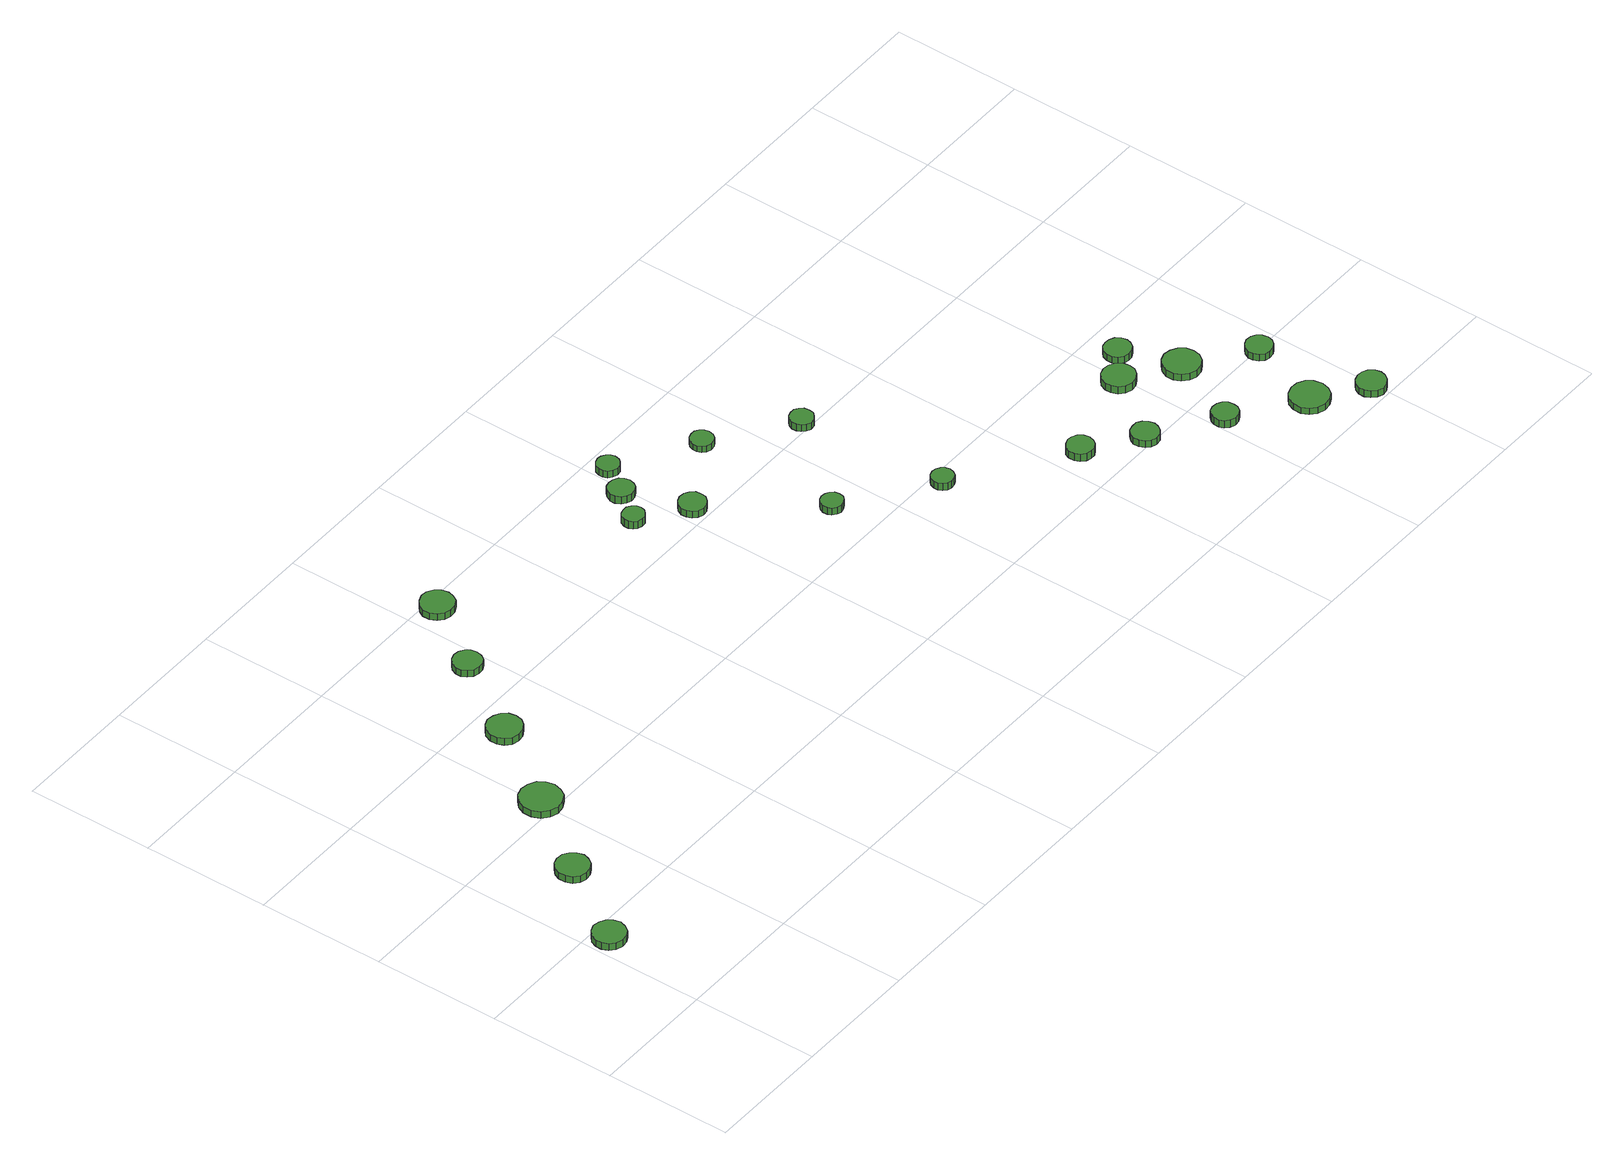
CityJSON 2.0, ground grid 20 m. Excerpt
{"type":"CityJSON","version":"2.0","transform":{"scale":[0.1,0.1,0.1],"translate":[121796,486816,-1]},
"CityObjects":{
"tree1":{"type":"SolitaryVegetationObject","attributes":{"function":"something"},"geometry":[{"type":"MultiSurface","lod":"1","boundaries":[[[0,1,2,3,4,5,6,7,8,9,10,11,12,13,14]],[[15,16,17,18,19,20,21,22,23,24,25,26,27,28,29]],[[0,29,28,1]],[[1,28,27,2]],[[2,27,26,3]],[[3,26,25,4]],[[4,25,24,5]],[[5,24,23,6]],[[6,23,22,7]],[[7,22,21,8]],[[8,21,20,9]],[[9,20,19,10]],[[10,19,18,11]],[[11,18,17,12]],[[12,17,16,13]],[[13,16,15,14]],[[14,15,29,0]]]}]},
"tree2":{"type":"SolitaryVegetationObject","attributes":{"function":"something"},"geometry":[{"type":"MultiSurface","lod":"1","boundaries":[[[30,31,32,33,34,35,36,37,38,39,40,41,42,43,44]],[[45,46,47,48,49,50,51,52,53,54,55,56,57,58,59]],[[30,59,58,31]],[[31,58,57,32]],[[32,57,56,33]],[[33,56,55,34]],[[34,55,54,35]],[[35,54,53,36]],[[36,53,52,37]],[[37,52,51,38]],[[38,51,50,39]],[[39,50,49,40]],[[40,49,48,41]],[[41,48,47,42]],[[42,47,46,43]],[[43,46,45,44]],[[44,45,59,30]]]}]},
"tree3":{"type":"SolitaryVegetationObject","attributes":{"function":"something"},"geometry":[{"type":"MultiSurface","lod":"1","boundaries":[[[60,61,62,63,64,65,66,67,68,69,70,71,72,73,74]],[[75,76,77,78,79,80,81,82,83,84,85,86,87,88,89]],[[60,89,88,61]],[[61,88,87,62]],[[62,87,86,63]],[[63,86,85,64]],[[64,85,84,65]],[[65,84,83,66]],[[66,83,82,67]],[[67,82,81,68]],[[68,81,80,69]],[[69,80,79,70]],[[70,79,78,71]],[[71,78,77,72]],[[72,77,76,73]],[[73,76,75,74]],[[74,75,89,60]]]}]},
"tree4":{"type":"SolitaryVegetationObject","attributes":{"function":"something"},"geometry":[{"type":"MultiSurface","lod":"1","boundaries":[[[90,91,92,93,94,95,96,97,98,99,100,101,102,103,104]],[[105,106,107,108,109,110,111,112,113,114,115,116,117,118,119]],[[90,119,118,91]],[[91,118,117,92]],[[92,117,116,93]],[[93,116,115,94]],[[94,115,114,95]],[[95,114,113,96]],[[96,113,112,97]],[[97,112,111,98]],[[98,111,110,99]],[[99,110,109,100]],[[100,109,108,101]],[[101,108,107,102]],[[102,107,106,103]],[[103,106,105,104]],[[104,105,119,90]]]}]},
"tree5":{"type":"SolitaryVegetationObject","attributes":{"function":"something"},"geometry":[{"type":"MultiSurface","lod":"1","boundaries":[[[120,121,122,123,124,125,126,127,128,129,130,131,132,133,134]],[[135,136,137,138,139,140,141,142,143,144,145,146,147,148,149]],[[120,149,148,121]],[[121,148,147,122]],[[122,147,146,123]],[[123,146,145,124]],[[124,145,144,125]],[[125,144,143,126]],[[126,143,142,127]],[[127,142,141,128]],[[128,141,140,129]],[[129,140,139,130]],[[130,139,138,131]],[[131,138,137,132]],[[132,137,136,133]],[[133,136,135,134]],[[134,135,149,120]]]}]},
"tree6":{"type":"SolitaryVegetationObject","attributes":{"function":"something"},"geometry":[{"type":"MultiSurface","lod":"1","boundaries":[[[150,151,152,153,154,155,156,157,158,159,160,161,162,163,164]],[[165,166,167,168,169,170,171,172,173,174,175,176,177,178,179]],[[150,179,178,151]],[[151,178,177,152]],[[152,177,176,153]],[[153,176,175,154]],[[154,175,174,155]],[[155,174,173,156]],[[156,173,172,157]],[[157,172,171,158]],[[158,171,170,159]],[[159,170,169,160]],[[160,169,168,161]],[[161,168,167,162]],[[162,167,166,163]],[[163,166,165,164]],[[164,165,179,150]]]}]},
"tree7":{"type":"SolitaryVegetationObject","attributes":{"function":"something"},"geometry":[{"type":"MultiSurface","lod":"1","boundaries":[[[180,181,182,183,184,185,186,187,188,189,190,191,192,193,194]],[[195,196,197,198,199,200,201,202,203,204,205,206,207,208,209]],[[180,209,208,181]],[[181,208,207,182]],[[182,207,206,183]],[[183,206,205,184]],[[184,205,204,185]],[[185,204,203,186]],[[186,203,202,187]],[[187,202,201,188]],[[188,201,200,189]],[[189,200,199,190]],[[190,199,198,191]],[[191,198,197,192]],[[192,197,196,193]],[[193,196,195,194]],[[194,195,209,180]]]}]},
"tree8":{"type":"SolitaryVegetationObject","attributes":{"function":"something"},"geometry":[{"type":"MultiSurface","lod":"1","boundaries":[[[210,211,212,213,214,215,216,217,218,219,220,221,222,223,224]],[[225,226,227,228,229,230,231,232,233,234,235,236,237,238,239]],[[210,239,238,211]],[[211,238,237,212]],[[212,237,236,213]],[[213,236,235,214]],[[214,235,234,215]],[[215,234,233,216]],[[216,233,232,217]],[[217,232,231,218]],[[218,231,230,219]],[[219,230,229,220]],[[220,229,228,221]],[[221,228,227,222]],[[222,227,226,223]],[[223,226,225,224]],[[224,225,239,210]]]}]},
"tree9":{"type":"SolitaryVegetationObject","attributes":{"function":"something"},"geometry":[{"type":"MultiSurface","lod":"1","boundaries":[[[240,241,242,243,244,245,246,247,248,249,250,251,252,253,254]],[[255,256,257,258,259,260,261,262,263,264,265,266,267,268,269]],[[240,269,268,241]],[[241,268,267,242]],[[242,267,266,243]],[[243,266,265,244]],[[244,265,264,245]],[[245,264,263,246]],[[246,263,262,247]],[[247,262,261,248]],[[248,261,260,249]],[[249,260,259,250]],[[250,259,258,251]],[[251,258,257,252]],[[252,257,256,253]],[[253,256,255,254]],[[254,255,269,240]]]}]},
"tree10":{"type":"SolitaryVegetationObject","attributes":{"function":"something"},"geometry":[{"type":"MultiSurface","lod":"1","boundaries":[[[270,271,272,273,274,275,276,277,278,279,280,281,282,283,284]],[[285,286,287,288,289,290,291,292,293,294,295,296,297,298,299]],[[270,299,298,271]],[[271,298,297,272]],[[272,297,296,273]],[[273,296,295,274]],[[274,295,294,275]],[[275,294,293,276]],[[276,293,292,277]],[[277,292,291,278]],[[278,291,290,279]],[[279,290,289,280]],[[280,289,288,281]],[[281,288,287,282]],[[282,287,286,283]],[[283,286,285,284]],[[284,285,299,270]]]}]},
"tree11":{"type":"SolitaryVegetationObject","attributes":{"function":"something"},"geometry":[{"type":"MultiSurface","lod":"1","boundaries":[[[300,301,302,303,304,305,306,307,308,309,310,311,312,313,314]],[[315,316,317,318,319,320,321,322,323,324,325,326,327,328,329]],[[300,329,328,301]],[[301,328,327,302]],[[302,327,326,303]],[[303,326,325,304]],[[304,325,324,305]],[[305,324,323,306]],[[306,323,322,307]],[[307,322,321,308]],[[308,321,320,309]],[[309,320,319,310]],[[310,319,318,311]],[[311,318,317,312]],[[312,317,316,313]],[[313,316,315,314]],[[314,315,329,300]]]}]},
"tree12":{"type":"SolitaryVegetationObject","attributes":{"function":"something"},"geometry":[{"type":"MultiSurface","lod":"1","boundaries":[[[330,331,332,333,334,335,336,337,338,339,340,341,342,343,344]],[[345,346,347,348,349,350,351,352,353,354,355,356,357,358,359]],[[330,359,358,331]],[[331,358,357,332]],[[332,357,356,333]],[[333,356,355,334]],[[334,355,354,335]],[[335,354,353,336]],[[336,353,352,337]],[[337,352,351,338]],[[338,351,350,339]],[[339,350,349,340]],[[340,349,348,341]],[[341,348,347,342]],[[342,347,346,343]],[[343,346,345,344]],[[344,345,359,330]]]}]},
"tree13":{"type":"SolitaryVegetationObject","attributes":{"function":"something"},"geometry":[{"type":"MultiSurface","lod":"1","boundaries":[[[360,361,362,363,364,365,366,367,368,369,370,371,372,373,374]],[[375,376,377,378,379,380,381,382,383,384,385,386,387,388,389]],[[360,389,388,361]],[[361,388,387,362]],[[362,387,386,363]],[[363,386,385,364]],[[364,385,384,365]],[[365,384,383,366]],[[366,383,382,367]],[[367,382,381,368]],[[368,381,380,369]],[[369,380,379,370]],[[370,379,378,371]],[[371,378,377,372]],[[372,377,376,373]],[[373,376,375,374]],[[374,375,389,360]]]}]},
"tree14":{"type":"SolitaryVegetationObject","attributes":{"function":"something"},"geometry":[{"type":"MultiSurface","lod":"1","boundaries":[[[390,391,392,393,394,395,396,397,398,399,400,401,402,403,404]],[[405,406,407,408,409,410,411,412,413,414,415,416,417,418,419]],[[390,419,418,391]],[[391,418,417,392]],[[392,417,416,393]],[[393,416,415,394]],[[394,415,414,395]],[[395,414,413,396]],[[396,413,412,397]],[[397,412,411,398]],[[398,411,410,399]],[[399,410,409,400]],[[400,409,408,401]],[[401,408,407,402]],[[402,407,406,403]],[[403,406,405,404]],[[404,405,419,390]]]}]},
"tree15":{"type":"SolitaryVegetationObject","attributes":{"function":"something"},"geometry":[{"type":"MultiSurface","lod":"1","boundaries":[[[420,421,422,423,424,425,426,427,428,429,430,431,432,433,434]],[[435,436,437,438,439,440,441,442,443,444,445,446,447,448,449]],[[420,449,448,421]],[[421,448,447,422]],[[422,447,446,423]],[[423,446,445,424]],[[424,445,444,425]],[[425,444,443,426]],[[426,443,442,427]],[[427,442,441,428]],[[428,441,440,429]],[[429,440,439,430]],[[430,439,438,431]],[[431,438,437,432]],[[432,437,436,433]],[[433,436,435,434]],[[434,435,449,420]]]}]},
"tree16":{"type":"SolitaryVegetationObject","attributes":{"function":"something"},"geometry":[{"type":"MultiSurface","lod":"1","boundaries":[[[450,451,452,453,454,455,456,457,458,459,460,461,462,463,464]],[[465,466,467,468,469,470,471,472,473,474,475,476,477,478,479]],[[450,479,478,451]],[[451,478,477,452]],[[452,477,476,453]],[[453,476,475,454]],[[454,475,474,455]],[[455,474,473,456]],[[456,473,472,457]],[[457,472,471,458]],[[458,471,470,459]],[[459,470,469,460]],[[460,469,468,461]],[[461,468,467,462]],[[462,467,466,463]],[[463,466,465,464]],[[464,465,479,450]]]}]},
"tree17":{"type":"SolitaryVegetationObject","attributes":{"function":"something"},"geometry":[{"type":"MultiSurface","lod":"1","boundaries":[[[480,481,482,483,484,485,486,487,488,489,490,491,492,493,494]],[[495,496,497,498,499,500,501,502,503,504,505,506,507,508,509]],[[480,509,508,481]],[[481,508,507,482]],[[482,507,506,483]],[[483,506,505,484]],[[484,505,504,485]],[[485,504,503,486]],[[486,503,502,487]],[[487,502,501,488]],[[488,501,500,489]],[[489,500,499,490]],[[490,499,498,491]],[[491,498,497,492]],[[492,497,496,493]],[[493,496,495,494]],[[494,495,509,480]]]}]},
"tree18":{"type":"SolitaryVegetationObject","attributes":{"function":"something"},"geometry":[{"type":"MultiSurface","lod":"1","boundaries":[[[510,511,512,513,514,515,516,517,518,519,520,521,522,523,524]],[[525,526,527,528,529,530,531,532,533,534,535,536,537,538,539]],[[510,539,538,511]],[[511,538,537,512]],[[512,537,536,513]],[[513,536,535,514]],[[514,535,534,515]],[[515,534,533,516]],[[516,533,532,517]],[[517,532,531,518]],[[518,531,530,519]],[[519,530,529,520]],[[520,529,528,521]],[[521,528,527,522]],[[522,527,526,523]],[[523,526,525,524]],[[524,525,539,510]]]}]},
"tree19":{"type":"SolitaryVegetationObject","attributes":{"function":"something"},"geometry":[{"type":"MultiSurface","lod":"1","boundaries":[[[540,541,542,543,544,545,546,547,548,549,550,551,552,553,554]],[[555,556,557,558,559,560,561,562,563,564,565,566,567,568,569]],[[540,569,568,541]],[[541,568,567,542]],[[542,567,566,543]],[[543,566,565,544]],[[544,565,564,545]],[[545,564,563,546]],[[546,563,562,547]],[[547,562,561,548]],[[548,561,560,549]],[[549,560,559,550]],[[550,559,558,551]],[[551,558,557,552]],[[552,557,556,553]],[[553,556,555,554]],[[554,555,569,540]]]}]},
"tree20":{"type":"SolitaryVegetationObject","attributes":{"function":"something"},"geometry":[{"type":"MultiSurface","lod":"1","boundaries":[[[570,571,572,573,574,575,576,577,578,579,580,581,582,583,584]],[[585,586,587,588,589,590,591,592,593,594,595,596,597,598,599]],[[570,599,598,571]],[[571,598,597,572]],[[572,597,596,573]],[[573,596,595,574]],[[574,595,594,575]],[[575,594,593,576]],[[576,593,592,577]],[[577,592,591,578]],[[578,591,590,579]],[[579,590,589,580]],[[580,589,588,581]],[[581,588,587,582]],[[582,587,586,583]],[[583,586,585,584]],[[584,585,599,570]]]}]},
"tree21":{"type":"SolitaryVegetationObject","attributes":{"function":"something"},"geometry":[{"type":"MultiSurface","lod":"1","boundaries":[[[600,601,602,603,604,605,606,607,608,609,610,611,612,613,614]],[[615,616,617,618,619,620,621,622,623,624,625,626,627,628,629]],[[600,629,628,601]],[[601,628,627,602]],[[602,627,626,603]],[[603,626,625,604]],[[604,625,624,605]],[[605,624,623,606]],[[606,623,622,607]],[[607,622,621,608]],[[608,621,620,609]],[[609,620,619,610]],[[610,619,618,611]],[[611,618,617,612]],[[612,617,616,613]],[[613,616,615,614]],[[614,615,629,600]]]}]},
"tree22":{"type":"SolitaryVegetationObject","attributes":{"function":"something"},"geometry":[{"type":"MultiSurface","lod":"1","boundaries":[[[630,631,632,633,634,635,636,637,638,639,640,641,642,643,644]],[[645,646,647,648,649,650,651,652,653,654,655,656,657,658,659]],[[630,659,658,631]],[[631,658,657,632]],[[632,657,656,633]],[[633,656,655,634]],[[634,655,654,635]],[[635,654,653,636]],[[636,653,652,637]],[[637,652,651,638]],[[638,651,650,639]],[[639,650,649,640]],[[640,649,648,641]],[[641,648,647,642]],[[642,647,646,643]],[[643,646,645,644]],[[644,645,659,630]]]}]},
"tree23":{"type":"SolitaryVegetationObject","attributes":{"function":"something"},"geometry":[{"type":"MultiSurface","lod":"1","boundaries":[[[660,661,662,663,664,665,666,667,668,669,670,671,672,673,674]],[[675,676,677,678,679,680,681,682,683,684,685,686,687,688,689]],[[660,689,688,661]],[[661,688,687,662]],[[662,687,686,663]],[[663,686,685,664]],[[664,685,684,665]],[[665,684,683,666]],[[666,683,682,667]],[[667,682,681,668]],[[668,681,680,669]],[[669,680,679,670]],[[670,679,678,671]],[[671,678,677,672]],[[672,677,676,673]],[[673,676,675,674]],[[674,675,689,660]]]}]}
},
"vertices":[
[57,174,20],[54,185,20],[48,193,20],[39,198,20],[28,200,20],[18,196,20],[10,189,20],[6,179,20],[6,169,20],[10,159,20],[18,152,20],[28,149,20],[39,150,20],[48,155,20],[54,164,20],[54,164,8],[48,155,8],[39,150,8],[28,149,8],[18,152,8],[10,159,8],[6,169,8],[6,179,8],[10,189,8],[18,196,8],[28,200,8],[39,198,8],[48,193,8],[54,185,8],[57,174,8],
[141,300,19],[138,311,19],[132,319,19],[123,325,19],[112,326,19],[102,323,19],[94,315,19],[90,306,19],[90,295,19],[94,285,19],[102,278,19],[112,275,19],[123,276,19],[132,281,19],[138,290,19],[138,290,7],[132,281,7],[123,276,7],[112,275,7],[102,278,7],[94,285,7],[90,295,7],[90,306,7],[94,315,7],[102,323,7],[112,326,7],[123,325,7],[132,319,7],[138,311,7],[141,300,7],
[234,421,20],[231,434,20],[224,445,20],[212,451,20],[199,453,20],[186,449,20],[176,440,20],[171,428,20],[171,414,20],[176,402,20],[186,393,20],[199,389,20],[212,391,20],[224,397,20],[231,408,20],[231,408,8],[224,397,8],[212,391,8],[199,389,8],[186,393,8],[176,402,8],[171,414,8],[171,428,8],[176,440,8],[186,449,8],[199,453,8],[212,451,8],[224,445,8],[231,434,8],[234,421,8],
[318,551,20],[316,562,20],[309,571,20],[299,576,20],[288,578,20],[277,574,20],[269,567,20],[265,556,20],[265,545,20],[269,535,20],[277,527,20],[288,524,20],[299,525,20],[309,531,20],[316,540,20],[316,540,8],[309,531,8],[299,525,8],[288,524,8],[277,527,8],[269,535,8],[265,545,8],[265,556,8],[269,567,8],[277,574,8],[288,578,8],[299,576,8],[309,571,8],[316,562,8],[318,551,8],
[393,675,20],[391,684,20],[386,691,20],[378,696,20],[369,697,20],[360,694,20],[353,688,20],[349,679,20],[349,670,20],[353,662,20],[360,656,20],[369,653,20],[378,654,20],[386,658,20],[391,666,20],[391,666,8],[386,658,8],[378,654,8],[369,653,8],[360,656,8],[353,662,8],[349,670,8],[349,679,8],[353,688,8],[360,694,8],[369,697,8],[378,696,8],[386,691,8],[391,684,8],[393,675,8],
[470,782,20],[468,793,20],[462,801,20],[452,807,20],[442,808,20],[432,804,20],[424,797,20],[419,788,20],[419,777,20],[424,767,20],[432,760,20],[442,757,20],[452,758,20],[462,763,20],[468,772,20],[468,772,8],[462,763,8],[452,758,8],[442,757,8],[432,760,8],[424,767,8],[419,777,8],[419,788,8],[424,797,8],[432,804,8],[442,808,8],[452,807,8],[462,801,8],[468,793,8],[470,782,8],
[772,675,21],[771,682,21],[766,688,21],[760,692,21],[753,692,21],[746,690,21],[741,686,21],[738,679,21],[738,672,21],[741,665,21],[746,661,21],[753,659,21],[760,659,21],[766,663,21],[771,669,21],[771,669,8],[766,663,8],[760,659,8],[753,659,8],[746,661,8],[741,665,8],[738,672,8],[738,679,8],[741,686,8],[746,690,8],[753,692,8],[760,692,8],[766,688,8],[771,682,8],[772,675,8],
[810,723,20],[808,731,20],[804,738,20],[796,742,20],[788,743,20],[780,741,20],[774,735,20],[770,727,20],[770,719,20],[774,711,20],[780,706,20],[788,703,20],[796,704,20],[804,708,20],[808,715,20],[808,715,7],[804,708,7],[796,704,7],[788,703,7],[780,706,7],[774,711,7],[770,719,7],[770,727,7],[774,735,7],[780,741,7],[788,743,7],[796,742,7],[804,738,7],[808,731,7],[810,723,7],
[846,626,20],[845,635,20],[839,642,20],[832,646,20],[823,647,20],[815,644,20],[809,638,20],[805,630,20],[805,622,20],[809,614,20],[815,608,20],[823,605,20],[832,606,20],[839,611,20],[845,618,20],[845,618,8],[839,611,8],[832,606,8],[823,605,8],[815,608,8],[809,614,8],[805,622,8],[805,630,8],[809,638,8],[815,644,8],[823,647,8],[832,646,8],[839,642,8],[845,635,8],[846,626,8],
[838,769,20],[836,776,20],[832,781,20],[826,785,20],[819,786,20],[812,784,20],[806,779,20],[803,772,20],[803,765,20],[806,758,20],[812,754,20],[819,751,20],[826,752,20],[832,756,20],[836,761,20],[836,761,8],[832,756,8],[826,752,8],[819,751,8],[812,754,8],[806,758,8],[803,765,8],[803,772,8],[806,779,8],[812,784,8],[819,786,8],[826,785,8],[832,781,8],[836,776,8],[838,769,8],
[962,474,19],[961,481,19],[956,487,19],[950,490,19],[943,491,19],[937,489,19],[931,484,19],[928,477,19],[928,470,19],[931,464,19],[937,459,19],[943,457,19],[950,458,19],[956,461,19],[961,467,19],[961,467,7],[956,461,7],[950,458,7],[943,457,7],[937,459,7],[931,464,7],[928,470,7],[928,477,7],[931,484,7],[937,489,7],[943,491,7],[950,490,7],[956,487,7],[961,481,7],[962,474,7],
[959,697,19],[957,704,19],[953,710,19],[947,714,19],[939,714,19],[932,712,19],[927,707,19],[924,700,19],[924,693,19],[927,686,19],[932,681,19],[939,679,19],[947,680,19],[953,683,19],[957,689,19],[957,689,8],[953,683,8],[947,680,8],[939,679,8],[932,681,8],[927,686,8],[924,693,8],[924,700,8],[927,707,8],[932,712,8],[939,714,8],[947,714,8],[953,710,8],[957,704,8],[959,697,8],
[1095,382,20],[1093,389,20],[1089,394,20],[1083,398,20],[1076,399,20],[1069,397,20],[1064,392,20],[1061,385,20],[1061,378,20],[1064,372,20],[1069,367,20],[1076,365,20],[1083,366,20],[1089,369,20],[1093,375,20],[1093,375,7],[1089,369,7],[1083,366,7],[1076,365,7],[1069,367,7],[1064,372,7],[1061,378,7],[1061,385,7],[1064,392,7],[1069,397,7],[1076,399,7],[1083,398,7],[1089,394,7],[1093,389,7],[1095,382,7],
[1078,613,19],[1077,621,19],[1072,627,19],[1066,631,19],[1058,631,19],[1051,629,19],[1046,624,19],[1043,617,19],[1043,610,19],[1046,603,19],[1051,598,19],[1058,595,19],[1066,596,19],[1072,600,19],[1077,606,19],[1077,606,7],[1072,600,7],[1066,596,7],[1058,595,7],[1051,598,7],[1046,603,7],[1043,610,7],[1043,617,7],[1046,624,7],[1051,629,7],[1058,631,7],[1066,631,7],[1072,627,7],[1077,621,7],[1078,613,7],
[1265,268,20],[1263,277,20],[1258,284,20],[1250,288,20],[1242,289,20],[1234,286,20],[1227,281,20],[1224,273,20],[1224,264,20],[1227,256,20],[1234,250,20],[1242,248,20],[1250,248,20],[1258,253,20],[1263,260,20],[1263,260,7],[1258,253,7],[1250,248,7],[1242,248,7],[1234,250,7],[1227,256,7],[1224,264,7],[1224,273,7],[1227,281,7],[1234,286,7],[1242,289,7],[1250,288,7],[1258,284,7],[1263,277,7],[1265,268,7],
[1343,214,19],[1341,223,19],[1336,230,19],[1329,235,19],[1320,235,19],[1311,233,19],[1305,227,19],[1301,219,19],[1301,210,19],[1305,202,19],[1311,196,19],[1320,193,19],[1329,194,19],[1336,199,19],[1341,206,19],[1341,206,7],[1336,199,7],[1329,194,7],[1320,193,7],[1311,196,7],[1305,202,7],[1301,210,7],[1301,219,7],[1305,227,7],[1311,233,7],[1320,235,7],[1329,235,7],[1336,230,7],[1341,223,7],[1343,214,7],
[1440,150,20],[1439,158,20],[1434,165,20],[1427,169,20],[1418,170,20],[1410,168,20],[1404,162,20],[1401,154,20],[1401,146,20],[1404,139,20],[1410,133,20],[1418,130,20],[1427,131,20],[1434,135,20],[1439,142,20],[1439,142,7],[1434,135,7],[1427,131,7],[1418,130,7],[1410,133,7],[1404,139,7],[1401,146,7],[1401,154,7],[1404,162,7],[1410,168,7],[1418,170,7],[1427,169,7],[1434,165,7],[1439,158,7],[1440,150,7],
[1419,314,20],[1417,324,20],[1410,333,20],[1401,338,20],[1391,339,20],[1381,336,20],[1373,329,20],[1369,319,20],[1369,309,20],[1373,299,20],[1381,292,20],[1391,289,20],[1401,290,20],[1410,295,20],[1417,304,20],[1417,304,7],[1410,295,7],[1401,290,7],[1391,289,7],[1381,292,7],[1373,299,7],[1369,309,7],[1369,319,7],[1373,329,7],[1381,336,7],[1391,339,7],[1401,338,7],[1410,333,7],[1417,324,7],[1419,314,7],
[1550,78,19],[1547,91,19],[1540,101,19],[1529,107,19],[1517,108,19],[1505,104,19],[1496,96,19],[1491,85,19],[1491,72,19],[1496,61,19],[1505,53,19],[1517,49,19],[1529,50,19],[1540,56,19],[1547,66,19],[1547,66,8],[1540,56,8],[1529,50,8],[1517,49,8],[1505,53,8],[1496,61,8],[1491,72,8],[1491,85,8],[1496,96,8],[1505,104,8],[1517,108,8],[1529,107,8],[1540,101,8],[1547,91,8],[1550,78,8],
[1461,350,19],[1459,359,19],[1454,366,19],[1446,370,19],[1438,371,19],[1430,369,19],[1423,363,19],[1420,355,19],[1420,346,19],[1423,338,19],[1430,332,19],[1438,330,19],[1446,331,19],[1454,335,19],[1459,342,19],[1459,342,7],[1454,335,7],[1446,331,7],[1438,330,7],[1430,332,7],[1423,338,7],[1420,346,7],[1420,355,7],[1423,363,7],[1430,369,7],[1438,371,7],[1446,370,7],[1454,366,7],[1459,359,7],[1461,350,7],
[1498,262,19],[1496,274,19],[1489,283,19],[1479,289,19],[1467,291,19],[1456,287,19],[1447,279,19],[1442,268,19],[1442,256,19],[1447,246,19],[1456,238,19],[1467,234,19],[1479,235,19],[1489,241,19],[1496,251,19],[1496,251,7],[1489,241,7],[1479,235,7],[1467,234,7],[1456,238,7],[1447,246,7],[1442,256,7],[1442,268,7],[1447,279,7],[1456,287,7],[1467,291,7],[1479,289,7],[1489,283,7],[1496,274,7],[1498,262,7],
[1618,28,19],[1616,37,19],[1610,45,19],[1602,49,19],[1593,50,19],[1584,47,19],[1577,41,19],[1573,33,19],[1573,23,19],[1577,15,19],[1584,8,19],[1593,5,19],[1602,6,19],[1610,11,19],[1616,19,19],[1616,19,7],[1610,11,7],[1602,6,7],[1593,5,7],[1584,8,7],[1577,15,7],[1573,23,7],[1573,33,7],[1577,41,7],[1584,47,7],[1593,50,7],[1602,49,7],[1610,45,7],[1616,37,7],[1618,28,7],
[1583,197,19],[1581,206,19],[1576,213,19],[1569,217,19],[1560,218,19],[1552,215,19],[1546,209,19],[1542,201,19],[1542,193,19],[1546,185,19],[1552,179,19],[1560,177,19],[1569,178,19],[1576,182,19],[1581,189,19],[1581,189,7],[1576,182,7],[1569,178,7],[1560,177,7],[1552,179,7],[1546,185,7],[1542,193,7],[1542,201,7],[1546,209,7],[1552,215,7],[1560,218,7],[1569,217,7],[1576,213,7],[1581,206,7],[1583,197,7]
]}
